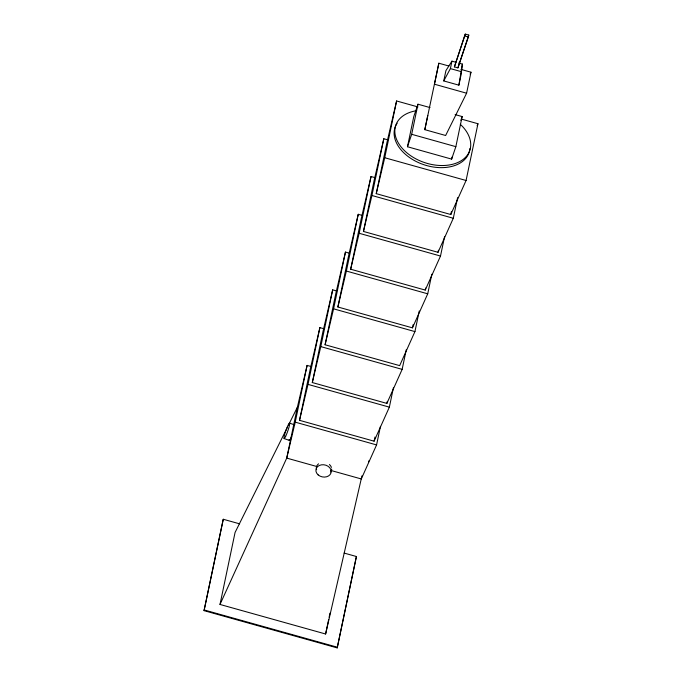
<?xml version="1.0" encoding="UTF-8"?>
<svg xmlns="http://www.w3.org/2000/svg" width="682" height="682" viewBox="0 0 682 682"><rect width="100%" height="100%" fill="white"/><g stroke="black" fill="none" stroke-linecap="round" stroke-linejoin="round"><path stroke-width="1.02" d="M458.594 63.025L462.387 64.082L461.041 74.85L458.884 85.165L443.76 80.928L445.917 70.621L451.944 61.158L455.738 62.224M458.884 85.165L462.387 64.082M344.12 553.068L356.413 556.512L337.206 647.9L204.046 610.646L223.253 519.258L239.638 523.844M204.046 610.646L223.253 519.258M361.954 475.848L325.612 634.004L220.005 604.457L235.06 532.497L287.463 427.162M311.163 366.541L307.096 365.399L297.378 407.239L286.73 458.099L220.005 604.457M316.584 466.454L286.73 458.099L295.221 422.158L307.096 365.399M393.463 387.538L389.362 407.145L374.086 441.186L299.517 420.325L310.165 369.456L319.884 327.624L323.95 328.767M299.517 420.325L308.008 384.384L319.884 327.624M406.25 349.764L402.15 369.371L386.873 403.412L312.305 382.551L322.944 331.682L332.671 289.85L336.738 290.984M312.305 382.551L320.796 346.609L332.671 289.85M419.251 310.949L414.937 331.597L399.661 365.629L325.092 344.768L335.732 293.908L345.459 252.076L349.525 253.21M325.092 344.768L333.583 308.835L345.459 252.076M431.825 274.207L427.725 293.814L412.448 327.854L337.88 306.994L348.519 256.134L358.246 214.293L362.312 215.435M337.88 306.994L346.371 271.052L358.246 214.293M444.613 236.432L440.504 256.04L425.236 290.08L350.667 269.22L361.307 218.351L371.034 176.519L375.1 177.661M350.667 269.22L359.158 233.278L371.034 176.519M457.613 197.627L453.291 218.266L438.023 252.306L363.455 231.445L374.094 180.577L383.813 138.744L387.887 139.878M363.455 231.445L371.937 195.504L383.813 138.744M461.688 119.18L477.954 123.732L466.079 180.491L450.802 214.523L376.242 193.662L386.882 142.802L396.6 100.97L417.955 106.946M376.242 193.662L384.725 157.73L396.6 100.97M455.116 114.602L462.14 116.562L455.849 146.664L451.629 159.111L407.469 146.749L413.761 116.656L417.972 104.21L430.018 107.577M407.469 146.749L411.681 134.303L417.972 104.21M460.947 69.394L470.989 72.207L466.599 93.212L445.644 135.496L424.809 129.665L427.785 115.471M448.884 66.026L438.841 63.213L434.443 84.21L466.599 93.212M325.612 634.004L328.673 619.401M329.108 617.321L329.977 613.144M443.76 80.928L450.384 68.601L451.944 61.158M374.086 441.186L374.955 437.034M454.408 66.879L465.26 34.1L468.773 35.08L468.372 36.981L457.92 67.859L454.408 66.879L465.26 34.1M330.659 470.392L361.298 478.96L376.575 444.92L380.462 426.344M386.873 403.412L387.308 401.331M457.92 67.859L468.773 35.08M337.206 647.9L356.413 556.512M412.448 327.854L413.096 324.743M451.629 159.111L452.064 157.03M425.236 290.08L425.67 288M438.023 252.306L438.449 250.226M450.802 214.523L451.458 211.411M424.809 129.665L438.841 63.213M368.536 461.782L368.749 460.904M460.844 120.399L462.14 116.562M477.153 125.676L477.954 123.732M470.12 74.133L470.989 72.207M288.401 425.27L297.378 407.239M464.86 35.993L468.372 36.981M450.384 68.601L460.836 71.525M411.681 134.303L455.849 146.664M384.725 157.73L466.079 180.491M371.937 195.504L453.291 218.266M359.158 233.278L440.504 256.04M346.371 271.052L427.725 293.814M333.583 308.835L414.937 331.597M320.796 346.609L402.15 369.371M308.008 384.384L389.362 407.145M295.221 422.158L376.575 444.92M204.268 609.989L337.428 647.244M289.492 423.087L294.718 424.92M284.164 438.577L289.39 440.41M291.649 436.412A8.201 0.963 -70.6 0 1 289.211 439.447M331.691 469.028A7.724 6.121 11.2 0 1 330.693 472.046M316.618 469.642A7.724 6.121 11.2 0 1 318.545 463.82M329.397 464.527A7.724 6.121 11.2 0 1 331.409 467.417M469.932 148.548A39.087 26.052 18.7 0 1 423.215 164.481A39.087 26.052 18.7 0 1 397.154 123.195M460.29 124.303A39.087 26.052 18.7 0 1 455.849 163.296A39.087 26.052 18.7 0 1 400.36 145.999A39.087 26.052 18.7 0 1 416.617 110.689M285.707 436.207A8.201 0.963 -70.6 0 0 289.68 423.309A8.201 0.963 -70.6 0 0 285.102 432.976A8.201 0.963 -70.6 0 0 285.707 436.207M318.17 474.911A7.724 6.121 11.2 0 0 330.975 472.984A7.724 6.121 11.2 0 0 321.495 464.826A7.724 6.121 11.2 0 0 318.17 474.911"/></g></svg>
